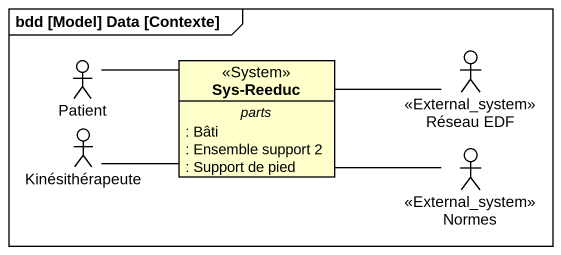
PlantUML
@startuml
mainframe bdd [Model] Data [Contexte]
allowmixing
hide circle
hide empty members
actor Patient
class "Sys-Reeduc" as Sys_Reeduc <<System>> {
  -- parts --
  : Bâti
  : Ensemble support 2
  : Support de pied
}
actor "Réseau EDF" as Réseau_EDF <<External_system>>
actor Kinésithérapeute
actor Normes <<External_system>>
Patient -right- Sys_Reeduc
Réseau_EDF -left- Sys_Reeduc
Kinésithérapeute -right- Sys_Reeduc
Normes -left- Sys_Reeduc
@enduml
